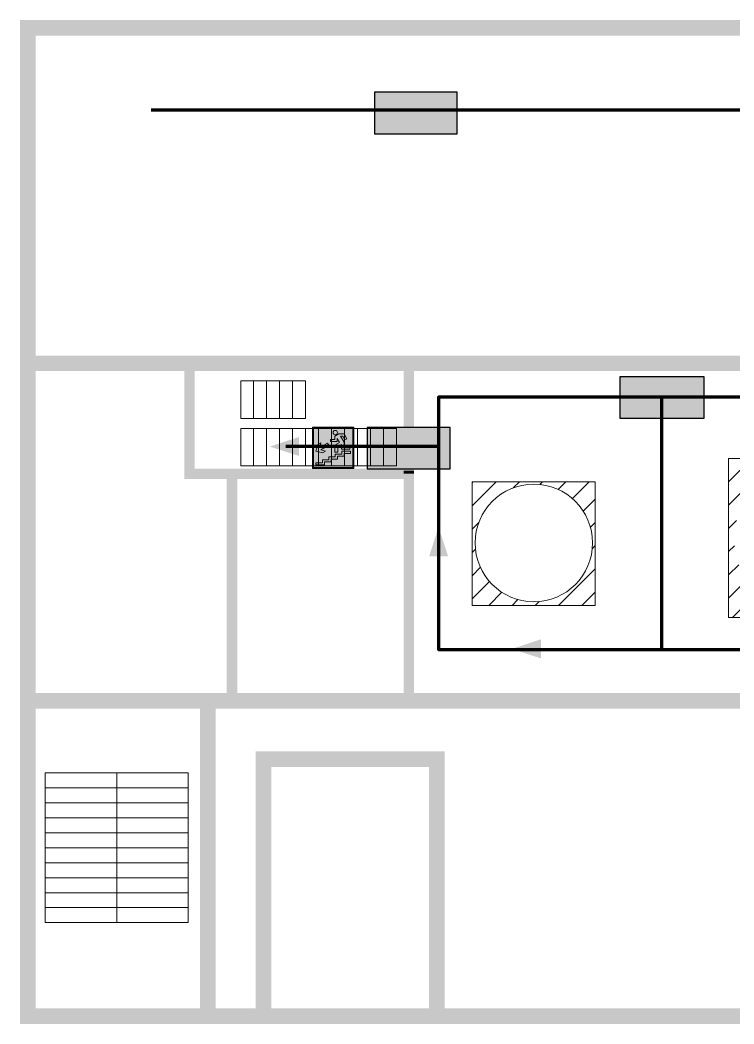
# Model space of a CAD drawing. Header units: millimetres. Extents: x 13810 to 67229, y 12374 to 21950.
# Drawn here: x 17954.7 to 18092.6, y 15051.4 to 15245.3 of the extents above; entities that cross this region are included whole.
import ezdxf

# ---------------------------------------------------------------- set-up
doc = ezdxf.new("R2010")
doc.units = ezdxf.units.MM
doc.layers.add('План_Штампы', color=7, linetype='Continuous')

# ---------------------------------------------------------------- blocks, each defined once
blk = doc.blocks.new('A$C7B4425F7')
at = {"true_color": 0xffffff}
blk.add_hatch(color=7, dxfattribs=at).paths.add_polyline_path([(0, 0), (-16, 0), (-16, -8), (0, -8)])
h = blk.add_hatch(color=126)
h.paths.add_polyline_path([(-0.2, -0.2), (-15.8, -0.2), (-15.8, -7.8), (-0.2, -7.8)])
h.paths.add_polyline_path([(-11.76, -2.03), (-11.76, -3.66), (-11.17, -3.66, -0.568275), (-11.17, -6.18), (-12.58, -6.18), (-12.58, -2.03)], flags=16)
h.paths.add_polyline_path([(-13.33, -4.12, -0.495768), (-13.59, -6.18), (-15.03, -6.18), (-15.03, -2.03), (-13.59, -2.03, -0.487973)], flags=16)
h.paths.add_polyline_path([(-10.25, -2.03), (-9.48, -2.03), (-9.48, -6.18), (-10.25, -6.18)], flags=16)
h.paths.add_polyline_path([(-13.84, -3.69), (-14.24, -3.69), (-14.24, -3.03), (-13.9, -3.03, -0.692621)], flags=0)
h.paths.add_polyline_path([(-9.15, -2.03), (-8.4, -2.03), (-8.04, -3.07), (-7.68, -2.03), (-6.93, -2.03), (-7.64, -4.1), (-6.93, -6.18), (-7.68, -6.18), (-8.04, -5.14), (-8.4, -6.18), (-9.15, -6.18), (-8.44, -4.1)], flags=16)
h.paths.add_polyline_path([(-11.76, -4.46), (-11.42, -4.46, -0.692621), (-11.36, -5.12), (-11.76, -5.12)], flags=0)
h.paths.add_polyline_path([(-13.9, -5.2), (-14.24, -5.2), (-14.24, -4.55), (-13.84, -4.55, -0.708038)], flags=0)
edge = h.paths.add_edge_path(flags=16)
edge.add_ellipse((-5.51, -4.08), major_axis=(0, 2.05), ratio=0.586184, start_angle=0, end_angle=360)
edge = h.paths.add_edge_path(flags=0)
edge.add_ellipse((-5.51, -4.08), major_axis=(0, 1.14), ratio=0.454828, start_angle=0, end_angle=360)
h.paths.add_polyline_path([(-4.13, -4.96, 0.377264), (-3.48, -4.52, 0.0555), (-3.16, -2.03), (-1.66, -2.03), (-1.66, -4.96), (-0.96, -4.96), (-0.96, -7.01), (-1.75, -7.01), (-1.75, -6.18), (-3.3, -6.18), (-3.3, -7.02), (-4.13, -7.02)], flags=16)
h.paths.add_polyline_path([(-2.73, -2.91), (-2.28, -2.91), (-2.28, -4.96), (-3.05, -4.96, 0.079136)], flags=0)
at = {"color": 126}
blk.add_lwpolyline([(-16, -8), (0, -8), (0, 0), (-16, 0)], close=True, dxfattribs=at)
blk = doc.blocks.new('A$C32E8229D')
at = {"true_color": 0xffffff}
blk.add_hatch(color=7, dxfattribs=at).paths.add_polyline_path([(0, 0), (0, -8), (16, -8), (16, 0)])
h = blk.add_hatch(color=126)
h.paths.add_polyline_path([(0.2, -0.2), (15.8, -0.2), (15.8, -7.8), (0.2, -7.8)])
h.paths.add_polyline_path([(13.49, -2.05), (12.08, -2.05), (11.37, -2.63, 0.162397), (11.29, -2.84), (11.29, -3.63), (10.35, -3.63), (10.35, -4.05), (11.68, -4.05), (11.68, -3.48), (12.26, -4.28), (11.29, -5.1), (11.29, -6.78), (11.85, -6.78), (11.85, -5.44), (12.8, -4.64), (12.8, -5.94), (14.46, -5.94), (14.46, -5.39), (13.45, -5.39), (13.45, -3.97), (12.46, -2.59), (13.15, -2.59), (13.69, -3.34), (14.18, -3)], flags=16)
h.paths.add_polyline_path([(10.74, -1.82, 1), (11.8, -1.82, 1)], flags=16)
h.paths.add_polyline_path([(9.39, -3.59), (5.99, -3.59), (6.56, -3.03), (5.91, -3.03), (5.1, -3.83), (5.91, -4.64), (6.56, -4.64), (5.99, -4.09), (9.39, -4.09)], flags=16)
h.paths.add_polyline_path([(4.29, -1.08), (1.72, -1.08), (1.72, -6.6), (4.29, -6.6)], flags=16)
at = {"color": 126}
blk.add_lwpolyline([(16, -8), (0, -8), (0, 0), (16, 0)], close=True, dxfattribs=at)
blk = doc.blocks.new('вниз 3')
at = {"lineweight": 0, "true_color": 0xffffff}
h = blk.add_hatch(color=7, dxfattribs=at)
h.dxf.hatch_style = 1
h.paths.add_polyline_path([(40997.5, -4475.69), (40997.25, -4475.28), (40995.76, -4476.15), (40995.97, -4475.23), (40995.39, -4475.56), (40995.05, -4476.83), (40996.33, -4477.17), (40996.91, -4476.83), (40996, -4476.55)], flags=0)
h.paths.add_polyline_path([(40999.81, -4473.95), (41000.22, -4473.95), (41000.64, -4474.67), (41001.03, -4474.43), (41000.46, -4473.49), (41000.42, -4473.49), (40999.43, -4473.49), (40998.68, -4473.92), (40998.68, -4474.57), (40997.88, -4474.57), (40997.88, -4475), (40999.14, -4475), (40999.14, -4474.43), (40999.14, -4474.38), (40999.59, -4475.15), (40998.72, -4475.67), (40998.72, -4477.06), (40999.24, -4477.06), (40999.24, -4475.96), (40999.95, -4475.56), (40999.95, -4476.43), (41001.61, -4476.43), (41001.61, -4475.88), (41000.47, -4475.88), (41000.47, -4475.12)], flags=0)
h.paths.add_polyline_path([(40999.2, -4473.24, 1), (40998.35, -4473.24, 1)], flags=0)
h.paths.add_polyline_path([(41000.46, -4477.26), (41001.69, -4477.26), (41001.69, -4476.84), (41000.03, -4476.84), (41000.03, -4477.39), (40998.78, -4477.39), (40998.78, -4477.95), (40997.53, -4477.95), (40997.53, -4478.5), (40996.29, -4478.5), (40996.29, -4479.06), (40995.05, -4479.06), (40995.05, -4479.48), (40995.29, -4479.48), (40996.72, -4479.48), (40996.72, -4478.92), (40997.97, -4478.92), (40997.97, -4478.36), (40999.2, -4478.36), (40999.2, -4477.81), (41000.46, -4477.81)], flags=0)
h.paths.add_polyline_path([(41002.37, -4472.17), (40994.37, -4472.17), (40994.37, -4480.17), (41002.37, -4480.17)])
h.paths.add_polyline_path([(41002.16, -4479.96), (40994.57, -4479.96), (40994.57, -4472.37), (41002.16, -4472.37)], flags=16)
h.paths.add_polyline_path([(41001.61, -4475.88), (41001.61, -4476.43), (40999.95, -4476.43), (40999.95, -4475.56), (40999.24, -4475.96), (40999.24, -4477.06), (40998.72, -4477.06), (40998.72, -4475.67), (40999.59, -4475.15), (40999.14, -4474.38), (40999.14, -4474.43), (40999.14, -4475), (40997.88, -4475), (40997.88, -4474.57), (40998.68, -4474.57), (40998.68, -4473.92), (40999.43, -4473.49), (41000.42, -4473.49), (41000.46, -4473.49), (41001.03, -4474.43), (41000.64, -4474.67), (41000.22, -4473.95), (40999.81, -4473.95), (41000.47, -4475.12), (41000.47, -4475.88)], flags=0)
h.paths.add_polyline_path([(41001.69, -4476.84), (41001.69, -4477.26), (41000.46, -4477.26), (41000.46, -4477.81), (40999.2, -4477.81), (40999.2, -4478.36), (40997.97, -4478.36), (40997.97, -4478.92), (40996.72, -4478.92), (40996.72, -4479.48), (40995.05, -4479.48), (40995.05, -4479.06), (40996.29, -4479.06), (40996.29, -4478.5), (40997.53, -4478.5), (40997.53, -4477.95), (40998.78, -4477.95), (40998.78, -4477.39), (41000.03, -4477.39), (41000.03, -4476.84)], flags=0)
h.paths.add_polyline_path([(40998.35, -4473.24, -1), (40999.2, -4473.24, -1)], flags=0)
h.paths.add_polyline_path([(40997.5, -4475.69), (40996, -4476.55), (40996.91, -4476.83), (40996.33, -4477.17), (40995.05, -4476.83), (40995.39, -4475.56), (40995.97, -4475.23), (40995.76, -4476.15), (40997.25, -4475.28)], flags=0)
at = {"lineweight": 0}
h = blk.add_hatch(color=126, dxfattribs=at)
h.dxf.hatch_style = 1
h.paths.add_polyline_path([(41002.16, -4472.37), (40994.57, -4472.37), (40994.57, -4479.96), (41002.16, -4479.96)])
h.paths.add_polyline_path([(40995.97, -4475.23), (40995.76, -4476.15), (40997.25, -4475.28), (40997.5, -4475.69), (40996, -4476.55), (40996.91, -4476.83), (40996.33, -4477.17), (40995.05, -4476.83), (40995.39, -4475.56)], flags=16)
h.paths.add_polyline_path([(40997.88, -4474.57), (40998.68, -4474.57), (40998.68, -4473.92), (40999.43, -4473.49), (41000.42, -4473.49), (41000.46, -4473.49), (41001.03, -4474.43), (41000.64, -4474.67), (41000.22, -4473.95), (40999.81, -4473.95), (41000.47, -4475.12), (41000.47, -4475.88), (41001.61, -4475.88), (41001.61, -4476.43), (40999.95, -4476.43), (40999.95, -4475.56), (40999.24, -4475.96), (40999.24, -4477.06), (40998.72, -4477.06), (40998.72, -4475.67), (40999.59, -4475.15), (40999.14, -4474.38), (40999.14, -4474.43), (40999.14, -4475), (40997.88, -4475)], flags=16)
h.paths.add_polyline_path([(40998.35, -4473.24, -1), (40999.2, -4473.24, -1)], flags=16)
h.paths.add_polyline_path([(40997.53, -4477.95), (40998.78, -4477.95), (40998.78, -4477.39), (41000.03, -4477.39), (41000.03, -4476.84), (41001.69, -4476.84), (41001.69, -4477.26), (41000.46, -4477.26), (41000.46, -4477.81), (40999.2, -4477.81), (40999.2, -4478.36), (40997.97, -4478.36), (40997.97, -4478.92), (40996.72, -4478.92), (40996.72, -4479.48), (40995.05, -4479.48), (40995.05, -4479.06), (40996.29, -4479.06), (40996.29, -4478.5), (40997.53, -4478.5)], flags=16)
at = {"lineweight": 0, "true_color": 0xffffff}
h = blk.add_hatch(color=7, dxfattribs=at)
h.dxf.hatch_style = 1
h.paths.add_polyline_path([(40999.2, -4473.24, 1), (40998.35, -4473.24, 1)])
h.paths.add_polyline_path([(40999.81, -4473.95), (41000.22, -4473.95), (41000.64, -4474.67), (41001.03, -4474.43), (41000.46, -4473.49), (41000.42, -4473.49), (40999.43, -4473.49), (40998.68, -4473.92), (40998.68, -4474.57), (40997.88, -4474.57), (40997.88, -4475), (40999.14, -4475), (40999.14, -4474.43), (40999.14, -4474.38), (40999.59, -4475.15), (40998.72, -4475.67), (40998.72, -4477.06), (40999.24, -4477.06), (40999.24, -4475.96), (40999.95, -4475.56), (40999.95, -4476.43), (41001.61, -4476.43), (41001.61, -4475.88), (41000.47, -4475.88), (41000.47, -4475.12)])
h.paths.add_polyline_path([(40999.2, -4477.81), (41000.46, -4477.81), (41000.46, -4477.26), (41001.69, -4477.26), (41001.69, -4476.84), (41000.03, -4476.84), (41000.03, -4477.39), (40998.78, -4477.39), (40998.78, -4477.95), (40997.53, -4477.95), (40997.53, -4478.5), (40996.29, -4478.5), (40996.29, -4479.06), (40995.05, -4479.06), (40995.05, -4479.48), (40995.29, -4479.48), (40996.72, -4479.48), (40996.72, -4478.92), (40997.97, -4478.92), (40997.97, -4478.36), (40999.2, -4478.36)])
h.paths.add_polyline_path([(40997.5, -4475.69), (40997.25, -4475.28), (40995.76, -4476.15), (40995.97, -4475.23), (40995.39, -4475.56), (40995.05, -4476.83), (40996.33, -4477.17), (40996.91, -4476.83), (40996, -4476.55)])
at = {"color": 126, "lineweight": 0}
for points in [[(40994.37, -4472.17), (41002.37, -4472.17), (41002.37, -4480.17), (40994.37, -4480.17)], [(40994.57, -4472.37), (41002.16, -4472.37), (41002.16, -4479.96), (40994.57, -4479.96)]]:
    blk.add_lwpolyline(points, close=True, dxfattribs=at)
for points in [[(40999.14, -4474.43), (40999.14, -4475), (40997.88, -4475), (40997.88, -4474.57), (40998.68, -4474.57), (40998.68, -4473.92), (40999.43, -4473.49), (41000.42, -4473.49), (41000.46, -4473.49), (41001.03, -4474.43), (41000.64, -4474.67), (41000.22, -4473.95), (40999.81, -4473.95), (41000.47, -4475.12), (41000.47, -4475.88), (41001.61, -4475.88), (41001.61, -4476.43), (40999.95, -4476.43), (40999.95, -4475.56), (40999.24, -4475.96), (40999.24, -4477.06), (40998.72, -4477.06), (40998.72, -4475.67), (40999.59, -4475.15), (40999.14, -4474.38), (40999.14, -4474.43)], [(40995.05, -4476.83), (40995.39, -4475.56), (40995.97, -4475.23), (40995.76, -4476.15), (40997.25, -4475.28), (40997.5, -4475.69), (40996, -4476.55), (40996.91, -4476.83), (40996.33, -4477.17), (40995.05, -4476.83)], [(40995.29, -4479.48), (40995.05, -4479.48), (40995.05, -4479.06), (40996.29, -4479.06), (40996.29, -4478.5), (40997.53, -4478.5), (40997.53, -4477.95), (40998.78, -4477.95), (40998.78, -4477.39), (41000.03, -4477.39), (41000.03, -4476.84), (41001.69, -4476.84), (41001.69, -4477.26), (41000.46, -4477.26), (41000.46, -4477.81), (40999.2, -4477.81), (40999.2, -4478.36), (40997.97, -4478.36), (40997.97, -4478.92), (40996.72, -4478.92), (40996.72, -4479.48), (40995.05, -4479.48)]]:
    blk.add_lwpolyline(points, dxfattribs=at)
blk.add_circle((40998.77, -4473.24), 0.426, dxfattribs=at)

msp = doc.modelspace()

# ---------------------------------------------------------------- hatches: boundary and pattern name
at = {"lineweight": 0}
h = msp.add_hatch(dxfattribs=at)
h.set_pattern_fill('ANSI31', color=256, angle=180)
h.set_pattern_definition([(225, (39216.9703, 17966.264), (2.24506403, -2.24506403), [])])
h.paths.add_polyline_path([(18122.12, 15129.9), (18122.12, 15160.6), (18091.56, 15160.6), (18091.56, 15129.9)])
h.paths.add_polyline_path([(18092.63, 15144.99, -1), (18121.3, 15144.99, -1)], flags=0)
h.paths.add_polyline_path([(18121.3, 15144.99, 1), (18092.63, 15144.99, 1)], flags=16)
h.paths.add_polyline_path([(18065.77, 15156.09), (18042, 15156.09), (18042, 15132.21), (18065.77, 15132.21)])
h.paths.add_polyline_path([(18065.29, 15144.28, -1), (18042.6, 15144.28, -1)], flags=16)

# ---------------------------------------------------------------- linework, layer by layer
at = {"lineweight": 100}
for points, const_width in [([(18335.98, 15052.88), (18446.35, 15052.88), (18448.64, 15052.88), (18448.64, 15243.78), (17956.22, 15243.78), (17956.22, 15052.88), (18335.98, 15052.88)], 3), ([(18350.42, 15052.88), (18350.42, 15178.98), (17956.22, 15178.98)], 3), ([(17995.65, 15157.66), (17987.42, 15157.66), (17987.42, 15178.98), (17987.42, 15178.98)], 2), ([(18029.81, 15178.98), (18029.81, 15164.83)], 2), ([(18029.81, 15158.25), (18029.81, 15157.66)], 2), ([(17991, 15052.88), (17991, 15113.77), (17956.22, 15113.77)], 3), ([(17991, 15113.77), (18127.88, 15113.77), (18127.88, 15052.88)], 3)]:
    msp.add_lwpolyline(points, dxfattribs=dict(at, const_width=const_width))
at = {"color": 126, "lineweight": 100, "true_color": 0x008754}
for points in [[(18118.1, 15227.86), (17980.05, 15227.86)], [(18341.79, 15085.91), (18341.79, 15060.73), (18306.59, 15060.73), (18306.59, 15172.45), (18035.52, 15172.45), (18035.52, 15123.72), (18130.06, 15123.72), (18130.06, 15172.45)], [(18078.57, 15172.45), (18078.57, 15123.72)], [(18006.04, 15162.97), (18035.52, 15162.97)]]:
    msp.add_lwpolyline(points, dxfattribs=at)
at = {"lineweight": 0}
for points in [[(17999.83, 15168.35), (17997.33, 15168.35), (17997.33, 15175.6), (17999.83, 15175.6)], [(18002.34, 15168.35), (17999.83, 15168.35), (17999.83, 15175.6), (18002.34, 15175.6)], [(18004.84, 15168.35), (18002.34, 15168.35), (18002.34, 15175.6), (18004.84, 15175.6)], [(18007.35, 15168.35), (18004.84, 15168.35), (18004.84, 15175.6), (18007.35, 15175.6)], [(18009.86, 15168.35), (18007.35, 15168.35), (18007.35, 15175.6), (18009.86, 15175.6)], [(17999.83, 15159.16), (17997.33, 15159.16), (17997.33, 15166.42), (17999.83, 15166.42)], [(18002.34, 15159.16), (17999.83, 15159.16), (17999.83, 15166.42), (18002.34, 15166.42)], [(18004.84, 15159.16), (18002.34, 15159.16), (18002.34, 15166.42), (18004.84, 15166.42)], [(18007.35, 15159.16), (18004.84, 15159.16), (18004.84, 15166.42), (18007.35, 15166.42)], [(18009.86, 15159.16), (18007.35, 15159.16), (18007.35, 15166.42), (18009.86, 15166.42)], [(18012.36, 15159.16), (18009.86, 15159.16), (18009.86, 15166.42), (18012.36, 15166.42)], [(18014.87, 15159.16), (18012.36, 15159.16), (18012.36, 15166.42), (18014.87, 15166.42)], [(18017.37, 15159.16), (18014.87, 15159.16), (18014.87, 15166.42), (18017.37, 15166.42)], [(18019.88, 15159.16), (18017.37, 15159.16), (18017.37, 15166.42), (18019.88, 15166.42)], [(18022.38, 15159.16), (18019.88, 15159.16), (18019.88, 15166.42), (18022.38, 15166.42)], [(18024.89, 15159.16), (18022.38, 15159.16), (18022.38, 15166.42), (18024.89, 15166.42)], [(18027.4, 15159.16), (18024.89, 15159.16), (18024.89, 15166.42), (18027.4, 15166.42)], [(18122.12, 15129.9), (18091.56, 15129.9), (18091.56, 15160.6), (18122.12, 15160.6)], [(18065.77, 15132.21), (18042, 15132.21), (18042, 15156.09), (18065.77, 15156.09)], [(17973.38, 15099.85), (17959.57, 15099.85), (17959.57, 15096.96), (17973.38, 15096.96)], [(17987.19, 15099.85), (17973.38, 15099.85), (17973.38, 15096.96), (17987.19, 15096.96)], [(17973.38, 15096.96), (17959.57, 15096.96), (17959.57, 15094.07), (17973.38, 15094.07)], [(17987.19, 15096.96), (17973.38, 15096.96), (17973.38, 15094.07), (17987.19, 15094.07)], [(17973.38, 15094.07), (17959.57, 15094.07), (17959.57, 15091.18), (17973.38, 15091.18)], [(17973.38, 15094.07), (17959.57, 15094.07), (17959.57, 15091.18), (17973.38, 15091.18)], [(17987.19, 15094.07), (17973.38, 15094.07), (17973.38, 15091.18), (17987.19, 15091.18)], [(17987.19, 15094.07), (17973.38, 15094.07), (17973.38, 15091.18), (17987.19, 15091.18)], [(17973.38, 15091.18), (17959.57, 15091.18), (17959.57, 15088.29), (17973.38, 15088.29)], [(17987.19, 15091.18), (17973.38, 15091.18), (17973.38, 15088.29), (17987.19, 15088.29)], [(17973.38, 15088.29), (17959.57, 15088.29), (17959.57, 15085.4), (17973.38, 15085.4)], [(17987.19, 15088.29), (17973.38, 15088.29), (17973.38, 15085.4), (17987.19, 15085.4)], [(17973.38, 15085.4), (17959.57, 15085.4), (17959.57, 15082.51), (17973.38, 15082.51)], [(17987.19, 15085.4), (17973.38, 15085.4), (17973.38, 15082.51), (17987.19, 15082.51)], [(17973.38, 15082.51), (17959.57, 15082.51), (17959.57, 15079.62), (17973.38, 15079.62)], [(17987.19, 15082.51), (17973.38, 15082.51), (17973.38, 15079.62), (17987.19, 15079.62)], [(17973.38, 15079.62), (17959.57, 15079.62), (17959.57, 15076.73), (17973.38, 15076.73)], [(17987.19, 15079.62), (17973.38, 15079.62), (17973.38, 15076.73), (17987.19, 15076.73)], [(17973.38, 15076.73), (17959.57, 15076.73), (17959.57, 15073.84), (17973.38, 15073.84)], [(17987.19, 15076.73), (17973.38, 15076.73), (17973.38, 15073.84), (17987.19, 15073.84)], [(17973.38, 15073.84), (17959.57, 15073.84), (17959.57, 15070.95), (17973.38, 15070.95)], [(17987.19, 15073.84), (17973.38, 15073.84), (17973.38, 15070.95), (17987.19, 15070.95)]]:
    msp.add_lwpolyline(points, close=True, dxfattribs=at)
at = {"lineweight": 100}
for points, const_width in [([(18029.81, 15113.77), (17995.65, 15113.77), (17995.65, 15157.66), (18029.81, 15157.66)], 2), ([(18035.21, 15052.88), (18001.74, 15052.88), (18001.74, 15102.53), (18035.21, 15102.53)], 3)]:
    msp.add_lwpolyline(points, close=True, dxfattribs=dict(at, const_width=const_width))
at = {"lineweight": 0}
msp.add_circle((18053.94, 15144.28), 11.35, dxfattribs=at)
at = {"layer": 'План_Штампы', "color": 126, "true_color": 0x008754}
for points in [[(18008.57, 15164.76), (18008.56, 15161.1), (18002.94, 15162.9)], [(18037.39, 15141.7), (18033.72, 15141.7), (18035.53, 15147.32)], [(18055.3, 15125.66), (18055.29, 15122), (18049.67, 15123.81)]]:
    msp.add_solid(points, dxfattribs=at)

# ---------------------------------------------------------------- block references
at = {"color": 126, "true_color": 0x008754}
msp.add_blockref('вниз 3', (-22983.18, 19638.85), dxfattribs=at)
at = {"layer": 'План_Штампы', "color": 126, "true_color": 0x008754, "xscale": -1}
msp.add_blockref('A$C32E8229D', (18039.14, 15231.33), dxfattribs=at)
at = {"layer": 'План_Штампы', "color": 126, "true_color": 0x008754, "xscale": 1.012510887696, "yscale": 1.012510887696, "zscale": 1.012510887696, "rotation": 359.9978653237144}
msp.add_blockref('A$C32E8229D', (18070.58, 15176.42), dxfattribs=at)
at = {"layer": 'План_Штампы'}
msp.add_blockref('A$C7B4425F7', (18037.76, 15166.61), dxfattribs=at)

doc.saveas('drawing.dxf')
